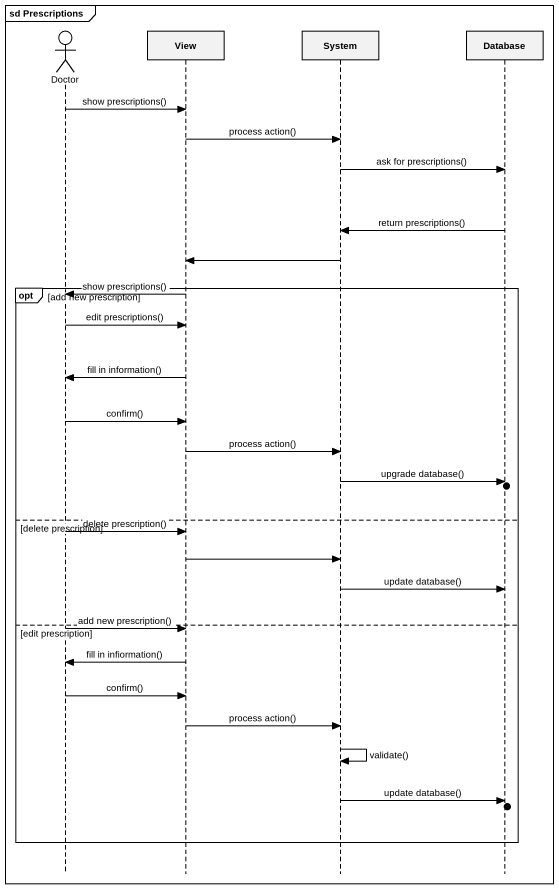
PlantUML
@startuml
mainframe sd Prescriptions
hide footbox
actor Doctor
participant View
participant System
participant "Database" as Database_

Doctor -> View : show prescriptions()
View -> System : process action()
System -> Database_ : ask for prescriptions()
Database_ -> System : return prescriptions()
System -> View
opt add new prescription
  View -> Doctor : show prescriptions()
  Doctor -> View : edit prescriptions()
  View -> Doctor : fill in information()
  Doctor -> View : confirm()
  View -> System : process action()
  System -> Database_ : upgrade database()
else delete prescription
  Doctor -> View : delete prescription()
  View -> System
  System -> Database_ : update database()
else edit prescription
  Doctor -> View : add new prescription()
  View -> Doctor : fill in infiormation()
  Doctor -> View : confirm()
  View -> System : process action()
  System -> System : validate()
  System -> Database_ : update database()
end
@enduml
